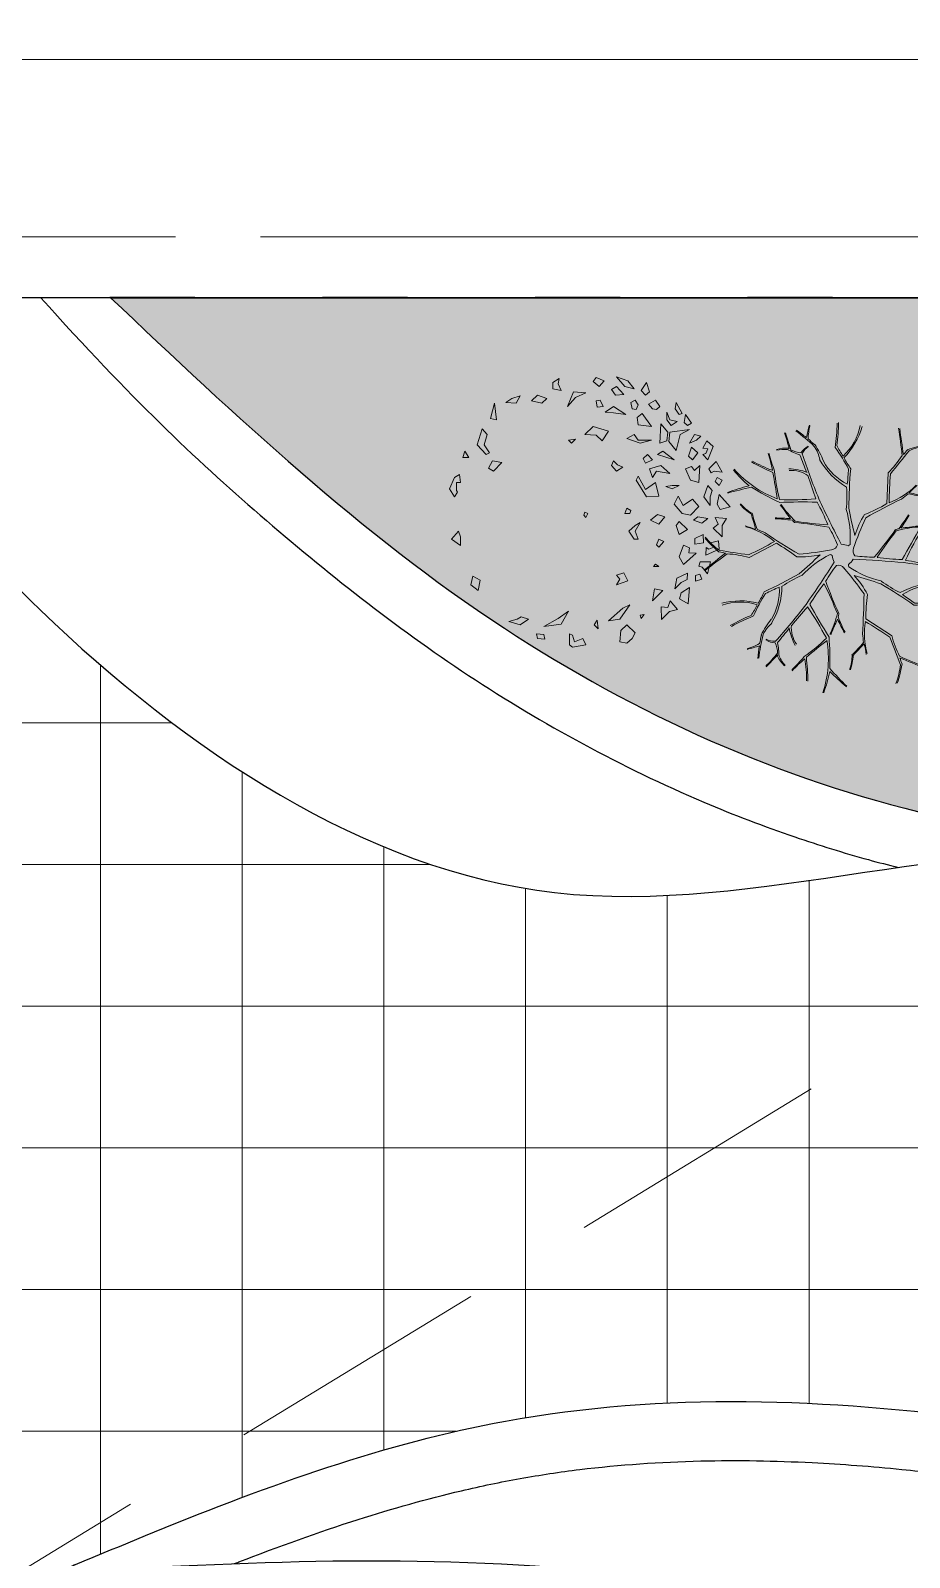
# Model space of a CAD drawing. Header units: inches. Extents: x -12 to 20935469, y -1604 to 24729220.
# Drawn here: x 20918493.8 to 20918568.2, y 24710626.2 to 24710755.5 of the extents above; entities that cross this region are included whole.
import ezdxf

# ---------------------------------------------------------------- set-up
doc = ezdxf.new("R2010")
doc.units = ezdxf.units.IN
doc.header["$LTSCALE"] = 0.03
doc.header["$MEASUREMENT"] = 0
for name, pattern in [('ACAD_ISO03W100', [30, 12, -18]), ('ACAD_ISO08W100', [36, 24, -3, 6, -3]), ('DASHED2', [0.375, 0.25, -0.125])]:
    doc.linetypes.add(name, pattern=pattern)
for name, color, linetype, lineweight in [('dimension', 250, 'Continuous', 0), ('Dot', 253, 'Continuous', 0), ('green_.25', 82, 'Continuous', 0), ('Grid Line', 252, 'Continuous', 18), ('Hatch', 253, 'Continuous', 15), ('hatch-1', 253, 'Continuous', 5), ('ILLUSTR-TREE', 74, 'Continuous', 0), ('wind.', 150, 'Continuous', 20)]:
    doc.layers.add(name, color=color, linetype=linetype, lineweight=lineweight)

# ---------------------------------------------------------------- blocks, each defined once
blk = doc.blocks.new('fff')
at = {"layer": 'Grid Line', "color": 252, "linetype": 'ACAD_ISO08W100', "lineweight": 9, "ltscale": 80, "true_color": 0x939598}
blk.add_line((20833096.95, 24724010.75), (20830726.15, 24724010.75), dxfattribs=at)
blk = doc.blocks.new('GRN1')
at = {"layer": 'ILLUSTR-TREE', "true_color": 0x30441d}
h = blk.add_hatch(color=89, dxfattribs=at)
h.paths.add_polyline_path([(0.2571, -0.0526), (0.2603, -0.0695), (0.2735, -0.0695), (0.2817, -0.0569), (0.2702, -0.059)])
h.paths.add_polyline_path([(0.2406, -0.0821), (0.2308, -0.0927), (0.2357, -0.1137), (0.2472, -0.1011)])
h.paths.add_polyline_path([(0.1897, 0.2148), (0.1848, 0.2064), (0.1914, 0.2), (0.2078, 0.2021)])
h.paths.add_polyline_path([(0.193, 0.1853), (0.1848, 0.1727), (0.1963, 0.1642), (0.2127, 0.1642), (0.1963, 0.1706)])
h.paths.add_polyline_path([(0.1864, 0.1053), (0.2012, 0.1032), (0.2094, 0.1137), (0.1831, 0.1327)])
h.paths.add_polyline_path([(0.2603, 0.0969), (0.2653, 0.0779), (0.285, 0.0611), (0.2768, 0.0842)])
h.paths.add_polyline_path([(0.2078, 0.08), (0.2242, 0.0547), (0.2127, 0.0379), (0.2111, 0.0547)])
h.paths.add_polyline_path([(0.2521, -0.0021), (0.2538, -0.0274), (0.2242, -0.04), (0.2423, -0.0232)])
h.paths.add_polyline_path([(0.2653, 0.0253), (0.2751, 0.0126), (0.2833, 0.019), (0.2768, 0.0358)])
h.paths.add_polyline_path([(0.2373, 0.0274), (0.2357, 0.019), (0.2226, 0.0211), (0.2242, 0.0337)])
h.paths.add_polyline_path([(0.2488, 0.0758), (0.2472, 0.059), (0.2587, 0.0505), (0.2653, 0.0611)])
h.paths.add_polyline_path([(0.2094, 0.1958), (0.2078, 0.1895), (0.2193, 0.1811), (0.2324, 0.1832)])
h.paths.add_polyline_path([(0.2291, 0.1263), (0.2193, 0.1348), (0.2176, 0.1432), (0.2242, 0.1495), (0.2373, 0.1411)])
h.paths.add_polyline_path([(0.2373, 0.099), (0.2275, 0.1053), (0.2176, 0.1011), (0.2193, 0.0927), (0.2324, 0.0905)])
h.paths.add_polyline_path([(0.2538, 0.1284), (0.2472, 0.12), (0.2571, 0.1116), (0.2735, 0.1221)])
h.paths.add_polyline_path([(0.1963, -0.1853), (0.1996, -0.1979), (0.2308, -0.1895)])
h.paths.add_polyline_path([(0.2456, -0.1369), (0.2308, -0.1453), (0.2324, -0.1663), (0.2406, -0.1537)])
h.paths.add_polyline_path([(0.0402, 0.1474), (0.0386, 0.1221), (0.0731, 0.1011), (0.0813, 0.1053), (0.0534, 0.12), (0.0682, 0.1411)])
h.paths.add_polyline_path([(0.0731, 0.278), (0.0616, 0.2716), (0.0698, 0.2632), (0.078, 0.2674)])
h.paths.add_polyline_path([(-0.2275, -0.0884), (-0.2226, -0.0526), (-0.1963, -0.0379), (-0.2111, -0.059)])
h.paths.add_polyline_path([(0.0205, 0.2527), (0.0386, 0.24), (0.0616, 0.2485), (0.0517, 0.2569), (0.0386, 0.2527)])
h.paths.add_polyline_path([(-0.2406, 0.099), (-0.2242, 0.0821), (-0.2357, 0.0695), (-0.2587, 0.0674), (-0.262, 0.0821), (-0.2521, 0.0927)])
h.paths.add_polyline_path([(-0.2324, 0.0232), (-0.2242, 0.0147), (-0.2143, 0.0211)])
h.paths.add_polyline_path([(-0.1307, 0.2358), (-0.1344, 0.2232), (-0.1226, 0.2231), (-0.1198, 0.2319)])
h.paths.add_polyline_path([(-0.1039, 0.2299), (-0.106, 0.2367), (-0.1191, 0.2474), (-0.0951, 0.2536), (-0.0951, 0.2327)])
h.paths.add_polyline_path([(-0.0555, 0.2396), (-0.0585, 0.2217), (-0.0467, 0.2215), (-0.0384, 0.2388)])
h.paths.add_polyline_path([(-0.0771, 0.224), (-0.1, 0.1981), (-0.0846, 0.1897), (-0.0609, 0.1985), (-0.0663, 0.2109), (-0.0766, 0.2096)])
h.paths.add_polyline_path([(-0.216, 0.0442), (-0.2127, 0.0674), (-0.1831, 0.0884), (-0.1897, 0.0737)])
h.paths.add_polyline_path([(-0.1421, 0.0611), (-0.1339, 0.0842), (-0.1174, 0.0758), (-0.1224, 0.0611), (-0.1306, 0.0674)])
h.paths.add_polyline_path([(-0.1812, 0.2081), (-0.1707, 0.1899), (-0.1581, 0.1935), (-0.1472, 0.2104)])
h.paths.add_polyline_path([(-0.2132, 0.1534), (-0.187, 0.1527), (-0.1886, 0.166), (-0.1749, 0.1708), (-0.1924, 0.186), (-0.1969, 0.1696)])
h.paths.add_polyline_path([(-0.15, 0.1808), (-0.1283, 0.1846), (-0.118, 0.2068), (-0.1309, 0.2058), (-0.1372, 0.1936)])
h.paths.add_polyline_path([(-0.1536, 0.1558), (-0.1749, 0.1348), (-0.1503, 0.139)])
h.paths.add_polyline_path([(-0.1043, 0.1474), (-0.1043, 0.1369), (-0.0994, 0.1411)])
h.paths.add_polyline_path([(-0.2028, 0.1179), (-0.2111, 0.1116), (-0.2045, 0.1095)])
h.paths.add_polyline_path([(-0.0205, 0.099), (-0.032, 0.0863), (-0.0485, 0.0969), (-0.0485, 0.1053), (-0.032, 0.099), (-0.014, 0.1095)])
h.paths.add_polyline_path([(0.0189, 0.2295), (0.0008, 0.2127), (0.0041, 0.1958), (0.0238, 0.179), (0.0402, 0.1874), (0.0205, 0.1979), (0.0337, 0.2169)])
h.paths.add_polyline_path([(-0.0287, 0.2064), (-0.0386, 0.1895), (-0.0205, 0.1832), (-0.0123, 0.1895)])
h.paths.add_polyline_path([(-0.0534, 0.1579), (-0.0649, 0.1474), (-0.06, 0.1432), (-0.0485, 0.1474)])
h.paths.add_polyline_path([(0.0178, 0.294), (0.0123, 0.2737), (0.0238, 0.2674), (0.0435, 0.2716)])
h.paths.add_polyline_path([(-0.0435, 0.278), (-0.0255, 0.259), (-0.0172, 0.2695), (-0.0041, 0.2632), (-0.0057, 0.2864), (-0.0205, 0.278)])
h.paths.add_polyline_path([(-0.0808, 0.244), (-0.0685, 0.2712), (-0.0515, 0.2704), (-0.056, 0.254), (-0.0646, 0.2603), (-0.0686, 0.2503), (-0.0653, 0.2447)])
h.paths.add_polyline_path([(0.0041, 0.0021), (-0.0041, -0.0021), (0.0008, -0.0063), (0.0074, -0.0042)])
h.paths.add_polyline_path([(0.0041, 0.0884), (0.0107, 0.0905), (0.0156, 0.0821), (0.0041, 0.0779)])
h.paths.add_polyline_path([(-0.0025, 0.16), (-0.0172, 0.1474), (-0.009, 0.1306), (0.0025, 0.1453)])
h.paths.add_polyline_path([(-0.0057, 0.2485), (-0.0156, 0.2358), (-0.009, 0.219), (-0.0025, 0.2274)])
h.paths.add_polyline_path([(0.0616, 0.1895), (0.055, 0.1748), (0.06, 0.1621), (0.0616, 0.1748)])
h.paths.add_polyline_path([(0.1634, 0.2337), (0.1552, 0.2253), (0.1486, 0.2106), (0.1667, 0.2211)])
h.paths.add_polyline_path([(0.1552, 0.1327), (0.1486, 0.1095), (0.1585, 0.0821), (0.1667, 0.0969), (0.1552, 0.1053)])
h.paths.add_polyline_path([(0.0994, 0.0737), (0.0912, 0.0611), (0.1027, 0.0505), (0.1125, 0.0547), (0.1043, 0.0632)])
h.paths.add_polyline_path([(0.1569, -0.0232), (0.1486, -0.0316), (0.1552, -0.0379)])
h.paths.add_polyline_path([(0.1536, 0.0316), (0.1651, 0.019), (0.1667, -0.0042), (0.1831, 0.0126), (0.1733, 0.0442)])
h.paths.add_polyline_path([(0.1027, 0.2316), (0.0682, 0.2295), (0.0731, 0.2127), (0.0961, 0.2021), (0.101, 0.2148), (0.0928, 0.2211)])
h.paths.add_polyline_path([(0.1289, 0.2274), (0.1142, 0.2169), (0.1224, 0.2085), (0.1404, 0.2148)])
h.paths.add_polyline_path([(0.0862, 0.1706), (0.0912, 0.1432), (0.078, 0.1348), (0.0961, 0.1284), (0.1027, 0.1516)])
h.paths.add_polyline_path([(0.1339, 0.1832), (0.1667, 0.1916), (0.1766, 0.2106), (0.1716, 0.1706), (0.1519, 0.1685)])
h.paths.add_polyline_path([(0.1257, 0.1453), (0.1142, 0.179), (0.1322, 0.1558)])
h.paths.add_polyline_path([(0.1536, 0.1642), (0.1486, 0.1495), (0.1881, 0.1516), (0.1716, 0.1663)])
h.paths.add_polyline_path([(0.1142, 0.1348), (0.1076, 0.12), (0.1174, 0.1158), (0.1257, 0.1242)])
h.paths.add_polyline_path([(0.0879, 0.2548), (0.0912, 0.2611), (0.0895, 0.278), (0.1109, 0.2653), (0.0961, 0.2506)])
h.paths.add_polyline_path([(0.1142, 0.2485), (0.1421, 0.259), (0.1536, 0.2464), (0.1388, 0.2379), (0.1371, 0.2485), (0.1273, 0.2443), (0.1257, 0.2379)])
h.paths.add_polyline_path([(-0.2521, -0.0084), (-0.2653, -0.0021), (-0.2702, -0.0295), (-0.2653, -0.0358), (-0.2423, -0.0358), (-0.2456, -0.0295), (-0.2587, -0.0253)])
h.paths.add_polyline_path([(-0.2538, -0.0863), (-0.2439, -0.0884), (-0.2423, -0.1032), (-0.2521, -0.1011)])
h.paths.add_polyline_path([(0.055, -0.2822), (0.0386, -0.2716), (0.0485, -0.2653), (0.0517, -0.2674), (0.0682, -0.2674), (0.0682, -0.259), (0.0846, -0.2611), (0.078, -0.2716)])
h.paths.add_polyline_path([(-0.1322, -0.219), (-0.1536, -0.2232), (-0.1421, -0.2379), (-0.124, -0.2337)])
h.paths.add_polyline_path([(-0.2176, -0.16), (-0.2242, -0.1369), (-0.2127, -0.12), (-0.2078, -0.1348), (-0.2127, -0.1432)])
h.paths.add_polyline_path([(-0.0485, -0.278), (-0.0616, -0.259), (-0.0435, -0.259), (-0.032, -0.2632)])
h.paths.add_polyline_path([(0.1289, -0.2), (0.1257, -0.2064), (0.1454, -0.2253), (0.1782, -0.2148), (0.1667, -0.2043), (0.1454, -0.2106)])
h.paths.add_polyline_path([(0.1191, -0.2548), (0.1322, -0.2506), (0.1191, -0.2422)])
h.paths.add_polyline_path([(0.1092, -0.1748), (0.0912, -0.1916), (0.0977, -0.2021), (0.1125, -0.1937)])
at = {"layer": 'ILLUSTR-TREE', "color": 89, "true_color": 0x30441d}
for p, q in [((-0.0057, 0.2864), (-0.0205, 0.278)), ((-0.0041, 0.2632), (-0.0057, 0.2864)), ((0.0178, 0.294), (0.0123, 0.2737)), ((0.0435, 0.2716), (0.0178, 0.294)), ((-0.1191, 0.2474), (-0.0951, 0.2536)), ((-0.0951, 0.2536), (-0.0951, 0.2327)), ((-0.0808, 0.244), (-0.0685, 0.2712)), ((-0.0646, 0.2603), (-0.0686, 0.2503)), ((-0.0685, 0.2712), (-0.0515, 0.2704)), ((-0.056, 0.254), (-0.0646, 0.2603)), ((-0.0515, 0.2704), (-0.056, 0.254)), ((-0.0205, 0.278), (-0.0435, 0.278)), ((-0.0435, 0.278), (-0.0255, 0.259)), ((-0.0255, 0.259), (-0.0172, 0.2695)), ((-0.0172, 0.2695), (-0.0041, 0.2632)), ((0.0123, 0.2737), (0.0238, 0.2674)), ((0.0386, 0.2527), (0.0205, 0.2527)), ((0.0205, 0.2527), (0.0386, 0.24)), ((0.0238, 0.2674), (0.0435, 0.2716)), ((0.0517, 0.2569), (0.0386, 0.2527)), ((0.0616, 0.2485), (0.0517, 0.2569)), ((0.0731, 0.278), (0.0616, 0.2716)), ((0.0616, 0.2716), (0.0698, 0.2632)), ((0.0698, 0.2632), (0.078, 0.2674)), ((0.078, 0.2674), (0.0731, 0.278)), ((0.0879, 0.2548), (0.0912, 0.2611)), ((0.0961, 0.2506), (0.0879, 0.2548)), ((0.0895, 0.278), (0.1109, 0.2653)), ((0.0912, 0.2611), (0.0895, 0.278)), ((0.1109, 0.2653), (0.0961, 0.2506)), ((0.1142, 0.2485), (0.1421, 0.259)), ((0.1421, 0.259), (0.1536, 0.2464)), ((-0.1307, 0.2358), (-0.1344, 0.2232)), ((-0.1344, 0.2232), (-0.1226, 0.2231)), ((-0.1198, 0.2319), (-0.1307, 0.2358)), ((-0.1226, 0.2231), (-0.1198, 0.2319)), ((-0.106, 0.2367), (-0.1191, 0.2474)), ((-0.1039, 0.2299), (-0.106, 0.2367)), ((-0.0951, 0.2327), (-0.1039, 0.2299)), ((-0.0771, 0.224), (-0.1, 0.1981)), ((-0.0653, 0.2447), (-0.0808, 0.244)), ((-0.0766, 0.2096), (-0.0771, 0.224)), ((-0.0686, 0.2503), (-0.0653, 0.2447)), ((-0.0555, 0.2396), (-0.0585, 0.2217)), ((-0.0585, 0.2217), (-0.0467, 0.2215)), ((-0.0384, 0.2388), (-0.0555, 0.2396)), ((-0.0467, 0.2215), (-0.0384, 0.2388)), ((-0.0057, 0.2485), (-0.0156, 0.2358)), ((-0.0156, 0.2358), (-0.009, 0.219)), ((-0.009, 0.219), (-0.0025, 0.2274)), ((-0.0025, 0.2274), (-0.0057, 0.2485)), ((0.0189, 0.2295), (0.0008, 0.2127)), ((0.0337, 0.2169), (0.0189, 0.2295)), ((0.0386, 0.24), (0.0616, 0.2485)), ((0.1027, 0.2316), (0.0682, 0.2295)), ((0.0682, 0.2295), (0.0731, 0.2127)), ((0.0928, 0.2211), (0.1027, 0.2316)), ((0.101, 0.2148), (0.0928, 0.2211)), ((0.1257, 0.2379), (0.1142, 0.2485)), ((0.1289, 0.2274), (0.1142, 0.2169)), ((0.1273, 0.2443), (0.1257, 0.2379)), ((0.1371, 0.2485), (0.1273, 0.2443)), ((0.1404, 0.2148), (0.1289, 0.2274)), ((0.1388, 0.2379), (0.1371, 0.2485)), ((0.1536, 0.2464), (0.1388, 0.2379)), ((0.1552, 0.2253), (0.1486, 0.2106)), ((0.1486, 0.2106), (0.1667, 0.2211)), ((0.1634, 0.2337), (0.1552, 0.2253)), ((0.1667, 0.2211), (0.1634, 0.2337)), ((-0.1472, 0.2104), (-0.1812, 0.2081)), ((-0.1812, 0.2081), (-0.1707, 0.1899)), ((-0.1707, 0.1899), (-0.1581, 0.1935)), ((-0.1581, 0.1935), (-0.1472, 0.2104)), ((-0.1372, 0.1936), (-0.15, 0.1808)), ((-0.1309, 0.2058), (-0.1372, 0.1936)), ((-0.118, 0.2068), (-0.1309, 0.2058)), ((-0.1283, 0.1846), (-0.118, 0.2068)), ((-0.1, 0.1981), (-0.0846, 0.1897)), ((-0.0846, 0.1897), (-0.0609, 0.1985)), ((-0.0663, 0.2109), (-0.0766, 0.2096)), ((-0.0609, 0.1985), (-0.0663, 0.2109)), ((-0.0287, 0.2064), (-0.0386, 0.1895)), ((-0.0386, 0.1895), (-0.0205, 0.1832)), ((-0.0123, 0.1895), (-0.0287, 0.2064)), ((-0.0205, 0.1832), (-0.0123, 0.1895)), ((0.0008, 0.2127), (0.0041, 0.1958)), ((0.0041, 0.1958), (0.0238, 0.179)), ((0.0205, 0.1979), (0.0337, 0.2169)), ((0.0402, 0.1874), (0.0205, 0.1979)), ((0.0616, 0.1895), (0.055, 0.1748)), ((0.0616, 0.1748), (0.0616, 0.1895)), ((0.0731, 0.2127), (0.0961, 0.2021)), ((0.0961, 0.2021), (0.101, 0.2148)), ((0.1142, 0.2169), (0.1224, 0.2085)), ((0.1224, 0.2085), (0.1404, 0.2148)), ((0.1339, 0.1832), (0.1667, 0.1916)), ((0.1667, 0.1916), (0.1766, 0.2106)), ((0.1766, 0.2106), (0.1716, 0.1706)), ((0.1897, 0.2148), (0.1848, 0.2064)), ((0.1848, 0.2064), (0.1914, 0.2)), ((0.2078, 0.2021), (0.1897, 0.2148)), ((0.1914, 0.2), (0.2078, 0.2021)), ((0.2094, 0.1958), (0.2078, 0.1895)), ((0.2078, 0.1895), (0.2193, 0.1811)), ((0.2324, 0.1832), (0.2094, 0.1958)), ((-0.1969, 0.1696), (-0.2132, 0.1534)), ((-0.1924, 0.186), (-0.1969, 0.1696)), ((-0.1749, 0.1708), (-0.1924, 0.186)), ((-0.1886, 0.166), (-0.1749, 0.1708)), ((-0.187, 0.1527), (-0.1886, 0.166)), ((-0.15, 0.1808), (-0.1283, 0.1846)), ((-0.0534, 0.1579), (-0.0649, 0.1474)), ((-0.0485, 0.1474), (-0.0534, 0.1579)), ((-0.0025, 0.16), (-0.0172, 0.1474)), ((0.0025, 0.1453), (-0.0025, 0.16)), ((0.0238, 0.179), (0.0402, 0.1874)), ((0.055, 0.1748), (0.06, 0.1621)), ((0.06, 0.1621), (0.0616, 0.1748)), ((0.1027, 0.1516), (0.0862, 0.1706)), ((0.0862, 0.1706), (0.0912, 0.1432)), ((0.1142, 0.179), (0.1322, 0.1558)), ((0.1257, 0.1453), (0.1142, 0.179)), ((0.1519, 0.1685), (0.1339, 0.1832)), ((0.1536, 0.1642), (0.1486, 0.1495)), ((0.1716, 0.1706), (0.1519, 0.1685)), ((0.1716, 0.1663), (0.1536, 0.1642)), ((0.1881, 0.1516), (0.1716, 0.1663)), ((0.193, 0.1853), (0.1848, 0.1727)), ((0.1848, 0.1727), (0.1963, 0.1642)), ((0.1963, 0.1706), (0.193, 0.1853)), ((0.2127, 0.1642), (0.1963, 0.1706)), ((0.1963, 0.1642), (0.2127, 0.1642)), ((0.2193, 0.1811), (0.2324, 0.1832)), ((-0.2132, 0.1534), (-0.187, 0.1527)), ((-0.1536, 0.1558), (-0.1749, 0.1348)), ((-0.1749, 0.1348), (-0.1503, 0.139)), ((-0.1503, 0.139), (-0.1536, 0.1558)), ((-0.0994, 0.1411), (-0.1043, 0.1474)), ((-0.1043, 0.1474), (-0.1043, 0.1369)), ((-0.1043, 0.1369), (-0.0994, 0.1411)), ((-0.0649, 0.1474), (-0.06, 0.1432)), ((-0.06, 0.1432), (-0.0485, 0.1474)), ((-0.0172, 0.1474), (-0.009, 0.1306)), ((-0.009, 0.1306), (0.0025, 0.1453)), ((0.0402, 0.1474), (0.0386, 0.1221)), ((0.0682, 0.1411), (0.0402, 0.1474)), ((0.0534, 0.12), (0.0682, 0.1411)), ((0.0912, 0.1432), (0.078, 0.1348)), ((0.078, 0.1348), (0.0961, 0.1284)), ((0.0961, 0.1284), (0.1027, 0.1516)), ((0.1142, 0.1348), (0.1076, 0.12)), ((0.1257, 0.1242), (0.1142, 0.1348)), ((0.1322, 0.1558), (0.1257, 0.1453)), ((0.1486, 0.1495), (0.1881, 0.1516)), ((0.1552, 0.1327), (0.1486, 0.1095)), ((0.1552, 0.1053), (0.1552, 0.1327)), ((0.2094, 0.1137), (0.1831, 0.1327)), ((0.1831, 0.1327), (0.1864, 0.1053)), ((0.2176, 0.1432), (0.2242, 0.1495)), ((0.2193, 0.1348), (0.2176, 0.1432)), ((0.2291, 0.1263), (0.2193, 0.1348)), ((0.2242, 0.1495), (0.2373, 0.1411)), ((0.2373, 0.1411), (0.2291, 0.1263)), ((0.2538, 0.1284), (0.2472, 0.12)), ((0.2735, 0.1221), (0.2538, 0.1284)), ((-0.2521, 0.0927), (-0.2406, 0.099)), ((-0.2406, 0.099), (-0.2242, 0.0821)), ((-0.2028, 0.1179), (-0.2111, 0.1116)), ((-0.2111, 0.1116), (-0.2045, 0.1095)), ((-0.2045, 0.1095), (-0.2028, 0.1179)), ((-0.0485, 0.1053), (-0.032, 0.099)), ((-0.0485, 0.0969), (-0.0485, 0.1053)), ((-0.032, 0.0863), (-0.0485, 0.0969)), ((-0.032, 0.099), (-0.014, 0.1095)), ((-0.0205, 0.099), (-0.032, 0.0863)), ((-0.014, 0.1095), (-0.0205, 0.099)), ((0.0386, 0.1221), (0.0731, 0.1011)), ((0.0813, 0.1053), (0.0534, 0.12)), ((0.0731, 0.1011), (0.0813, 0.1053)), ((0.1076, 0.12), (0.1174, 0.1158)), ((0.1174, 0.1158), (0.1257, 0.1242)), ((0.1486, 0.1095), (0.1585, 0.0821)), ((0.1667, 0.0969), (0.1552, 0.1053)), ((0.1585, 0.0821), (0.1667, 0.0969)), ((0.1864, 0.1053), (0.2012, 0.1032)), ((0.2012, 0.1032), (0.2094, 0.1137)), ((0.2275, 0.1053), (0.2176, 0.1011)), ((0.2176, 0.1011), (0.2193, 0.0927)), ((0.2373, 0.099), (0.2275, 0.1053)), ((0.2324, 0.0905), (0.2373, 0.099)), ((0.2472, 0.12), (0.2571, 0.1116)), ((0.2571, 0.1116), (0.2735, 0.1221)), ((0.2768, 0.0842), (0.2603, 0.0969)), ((0.2603, 0.0969), (0.2653, 0.0779)), ((-0.262, 0.0821), (-0.2521, 0.0927)), ((-0.2587, 0.0674), (-0.262, 0.0821)), ((-0.2357, 0.0695), (-0.2587, 0.0674)), ((-0.2242, 0.0821), (-0.2357, 0.0695)), ((-0.1897, 0.0737), (-0.216, 0.0442)), ((-0.216, 0.0442), (-0.2127, 0.0674)), ((-0.2127, 0.0674), (-0.1831, 0.0884)), ((-0.1831, 0.0884), (-0.1897, 0.0737)), ((-0.1421, 0.0611), (-0.1339, 0.0842)), ((-0.1306, 0.0674), (-0.1421, 0.0611)), ((-0.1339, 0.0842), (-0.1174, 0.0758)), ((-0.1224, 0.0611), (-0.1306, 0.0674)), ((-0.1174, 0.0758), (-0.1224, 0.0611)), ((0.0041, 0.0884), (0.0107, 0.0905)), ((0.0041, 0.0779), (0.0041, 0.0884)), ((0.0156, 0.0821), (0.0041, 0.0779)), ((0.0107, 0.0905), (0.0156, 0.0821)), ((0.0994, 0.0737), (0.0912, 0.0611)), ((0.1043, 0.0632), (0.0994, 0.0737)), ((0.1125, 0.0547), (0.1043, 0.0632)), ((0.2111, 0.0547), (0.2078, 0.08)), ((0.2078, 0.08), (0.2242, 0.0547)), ((0.2193, 0.0927), (0.2324, 0.0905)), ((0.2488, 0.0758), (0.2472, 0.059)), ((0.2653, 0.0611), (0.2488, 0.0758)), ((0.2653, 0.0779), (0.285, 0.0611)), ((0.285, 0.0611), (0.2768, 0.0842)), ((0.0912, 0.0611), (0.1027, 0.0505)), ((0.1027, 0.0505), (0.1125, 0.0547)), ((0.1733, 0.0442), (0.1536, 0.0316)), ((0.1536, 0.0316), (0.1651, 0.019)), ((0.1831, 0.0126), (0.1733, 0.0442)), ((0.2127, 0.0379), (0.2111, 0.0547)), ((0.2242, 0.0547), (0.2127, 0.0379)), ((0.2226, 0.0211), (0.2242, 0.0337)), ((0.2242, 0.0337), (0.2373, 0.0274)), ((0.2472, 0.059), (0.2587, 0.0505)), ((0.2587, 0.0505), (0.2653, 0.0611)), ((0.2768, 0.0358), (0.2653, 0.0253)), ((0.2833, 0.019), (0.2768, 0.0358)), ((-0.2143, 0.0211), (-0.2324, 0.0232)), ((-0.2324, 0.0232), (-0.2242, 0.0147)), ((-0.2242, 0.0147), (-0.2143, 0.0211)), ((0.0041, 0.0021), (-0.0041, -0.0021)), ((0.0074, -0.0042), (0.0041, 0.0021)), ((0.1651, 0.019), (0.1667, -0.0042)), ((0.1667, -0.0042), (0.1831, 0.0126)), ((0.2357, 0.019), (0.2226, 0.0211)), ((0.2373, 0.0274), (0.2357, 0.019)), ((0.2653, 0.0253), (0.2751, 0.0126)), ((0.2751, 0.0126), (0.2833, 0.019)), ((-0.2653, -0.0021), (-0.2702, -0.0295)), ((-0.2702, -0.0295), (-0.2653, -0.0358)), ((-0.2521, -0.0084), (-0.2653, -0.0021)), ((-0.2587, -0.0253), (-0.2521, -0.0084)), ((-0.2456, -0.0295), (-0.2587, -0.0253)), ((-0.2423, -0.0358), (-0.2456, -0.0295)), ((-0.0041, -0.0021), (0.0008, -0.0063)), ((0.0008, -0.0063), (0.0074, -0.0042)), ((0.1569, -0.0232), (0.1486, -0.0316)), ((0.1552, -0.0379), (0.1569, -0.0232)), ((0.2242, -0.04), (0.2423, -0.0232)), ((0.2538, -0.0274), (0.2242, -0.04)), ((0.2423, -0.0232), (0.2521, -0.0021)), ((0.2521, -0.0021), (0.2538, -0.0274)), ((-0.2653, -0.0358), (-0.2423, -0.0358)), ((-0.2275, -0.0884), (-0.2226, -0.0526)), ((-0.2111, -0.059), (-0.2275, -0.0884)), ((-0.2226, -0.0526), (-0.1963, -0.0379)), ((-0.1963, -0.0379), (-0.2111, -0.059)), ((0.1486, -0.0316), (0.1552, -0.0379)), ((0.2702, -0.059), (0.2571, -0.0526)), ((0.2571, -0.0526), (0.2603, -0.0695)), ((0.2817, -0.0569), (0.2702, -0.059)), ((0.2735, -0.0695), (0.2817, -0.0569)), ((-0.2521, -0.1011), (-0.2538, -0.0863)), ((-0.2538, -0.0863), (-0.2439, -0.0884)), ((-0.2439, -0.0884), (-0.2423, -0.1032)), ((0.2406, -0.0821), (0.2308, -0.0927)), ((0.2308, -0.0927), (0.2357, -0.1137)), ((0.2472, -0.1011), (0.2406, -0.0821)), ((0.2603, -0.0695), (0.2735, -0.0695)), ((-0.2423, -0.1032), (-0.2521, -0.1011)), ((-0.2242, -0.1369), (-0.2127, -0.12)), ((-0.2127, -0.12), (-0.2078, -0.1348)), ((0.2357, -0.1137), (0.2472, -0.1011)), ((-0.2176, -0.16), (-0.2242, -0.1369)), ((-0.2127, -0.1432), (-0.2176, -0.16)), ((-0.2078, -0.1348), (-0.2127, -0.1432)), ((0.2456, -0.1369), (0.2308, -0.1453)), ((0.2308, -0.1453), (0.2324, -0.1663)), ((0.2324, -0.1663), (0.2406, -0.1537)), ((0.2406, -0.1537), (0.2456, -0.1369)), ((0.1092, -0.1748), (0.0912, -0.1916)), ((0.1125, -0.1937), (0.1092, -0.1748)), ((0.2308, -0.1895), (0.1963, -0.1853)), ((0.1963, -0.1853), (0.1996, -0.1979)), ((-0.1322, -0.219), (-0.1536, -0.2232)), ((-0.124, -0.2337), (-0.1322, -0.219)), ((0.0912, -0.1916), (0.0977, -0.2021)), ((0.0977, -0.2021), (0.1125, -0.1937)), ((0.1289, -0.2), (0.1257, -0.2064)), ((0.1257, -0.2064), (0.1454, -0.2253)), ((0.1454, -0.2106), (0.1289, -0.2)), ((0.1667, -0.2043), (0.1454, -0.2106)), ((0.1454, -0.2253), (0.1782, -0.2148)), ((0.1782, -0.2148), (0.1667, -0.2043)), ((0.1996, -0.1979), (0.2308, -0.1895)), ((-0.1536, -0.2232), (-0.1421, -0.2379)), ((-0.1421, -0.2379), (-0.124, -0.2337)), ((0.1191, -0.2422), (0.1191, -0.2548)), ((0.1322, -0.2506), (0.1191, -0.2422)), ((0.1191, -0.2548), (0.1322, -0.2506)), ((-0.0616, -0.259), (-0.0435, -0.259)), ((-0.0485, -0.278), (-0.0616, -0.259)), ((-0.032, -0.2632), (-0.0485, -0.278)), ((-0.0435, -0.259), (-0.032, -0.2632)), ((0.0386, -0.2716), (0.0485, -0.2653)), ((0.055, -0.2822), (0.0386, -0.2716)), ((0.0485, -0.2653), (0.0517, -0.2674)), ((0.0517, -0.2674), (0.0682, -0.2674)), ((0.078, -0.2716), (0.055, -0.2822)), ((0.0682, -0.259), (0.0846, -0.2611)), ((0.0682, -0.2674), (0.0682, -0.259)), ((0.0846, -0.2611), (0.078, -0.2716))]:
    blk.add_line(p, q, dxfattribs=at)
blk = doc.blocks.new('T13')
for p, q in [((0.428, 0.593), (0.428, 0.593)), ((0.564, 0.201), (0.708, 0.425)), ((-0.438, 0.382), (-0.704, 0.395)), ((-0.709, 0.069), (-0.709, 0.068)), ((0.313, -0.654), (0.314, -0.654))]:
    blk.add_line(p, q)
blk.add_lwpolyline([(0.427, -1.05, -0.126142), (0.426, -0.734, 0.03539), (0.327, -0.681, 0.025442), (0.171, -0.378, 0.018467), (0.006, -0.197, -0.070709), (0.025, -0.398, 0.036684), (-0.094, -0.576), (0.029, -0.813, 0.055374), (-0.001, -1.003, 0.015419), (0.146, -1.196, 0.015419)], format="xyb")
for centre, radius, start, end in [((0.544, 1.271), 0.997, 188.7058, 199.8279), ((0.487, 1.309), 0.939, 191.4363, 219.4054), ((2.092, 2.555), 2.776, 211.5979, 215.8713), ((0.608, 1.597), 0.999, 209.5693, 220.5893), ((-1.992, 1.559), 1.94, 341.6031, 346.0626), ((1.959, 0.54), 2.134, 165.0867, 169.3971), ((-0.172, 0.689), 0.417, 57.2831, 70.5415), ((-0.101, 0.801), 0.295, 55.7919, 76.1738), ((-2.445, 1.733), 2.609, 344.4829, 347.6524), ((1.593, 0.768), 1.537, 164.7926, 170.4991), ((-1.853, 0.308), 2.214, 16.7515, 22.1702), ((-1.336, 0.436), 1.696, 21.0828, 24.7967), ((1.08, 0.32), 1.105, 133.2252, 138.9211), ((0.637, 0.8), 0.446, 134.2559, 149.009), ((-0.867, -0.717), 1.716, 73.986, 80.5441), ((-1.66, -3.154), 4.262, 72.5672, 75.4116), ((-4.885, 2.598), 5.014, 337.9162, 340.5525), ((1.254, 0.291), 1.533, 155.2685, 164.6643), ((0.545, 1.325), 0.568, 210.069, 222.0712), ((0.275, 1.142), 0.231, 204.7952, 206.8355), ((-0.132, 0.758), 0.348, 54.0156, 54.654), ((4.614, -0.037), 4.575, 167.6308, 172.856), ((0.255, 1.121), 0.203, 209.038, 235.4044), ((-7.207, 2.044), 7.413, 350.2155, 351.4641), ((0.215, 0.819), 0.155, 87.3146, 119.155), ((0.229, 0.82), 0.148, 91.5584, 124.1588), ((-0.004, 0.92), 0.273, 339.3563, 5.467), ((0.931, 1.199), 0.697, 194.0874, 200.3062), ((-0.322, 0.9), 0.603, 349.9787, 5.4953), ((-1.136, 2.054), 1.969, 322.1847, 328.3706), ((-0.499, 1.607), 1.205, 321.3001, 330.841), ((-0.115, 0.911), 0.434, 190.6007, 207.3466), ((-0.185, 0.898), 0.356, 190.4335, 211.331), ((2.195, 2.326), 2.94, 208.7548, 214.1059), ((-0.133, 0.647), 0.251, 24.7539, 64.6899), ((-0.348, 0.394), 0.593, 40.7586, 56.4721), ((0.897, 0.817), 0.645, 179.3917, 209.4521), ((-0.7, 0.704), 1.129, 356.076, 7.2625), ((0.982, 0.806), 0.543, 174.9586, 186.2056), ((0.268, 1.342), 0.636, 285.7899, 314.5476), ((0.345, 1.206), 0.469, 281.9294, 319.6866), ((0.284, 0.99), 1.264, 192.0056, 199.7094), ((-0.29, 0.846), 0.664, 189.447, 203.9688), ((-7.954, 2.442), 7.652, 345.8988, 346.931), ((0.332, 0.449), 0.862, 162.2444, 171.9735), ((-2.88, -4.306), 5.64, 58.7399, 62.0811), ((1.461, 3.425), 3.207, 238.3111, 243.9484), ((-7.207, 2.044), 7.413, 348.3218, 349.9921), ((0.756, 0.787), 0.485, 179.0591, 213.5916), ((1.238, 0.699), 0.797, 177.7287, 185.8361), ((-2.696, 2.116), 3.934, 335.6554, 339.189), ((-16.294, 7.516), 18.574, 337.7977, 338.5026), ((-1.361, -0.003), 0.727, 46.8401, 51.2834), ((7.521, 10.863), 13.291, 230.7052, 231.8125), ((-1.049, 0.176), 0.646, 20.6684, 45.6115), ((-0.021, 1.104), 0.734, 218.4282, 225.7889), ((0.143, 1.028), 0.808, 214.5859, 219.8976), ((-1.14, -0.69), 1.494, 51.9536, 57.6458), ((-2.181, -2.425), 3.524, 56.2728, 58.4632), ((9.351, 1.792), 9.661, 186.7632, 187.6443), ((0.695, 0.725), 0.932, 184.3684, 196.1636), ((9.043, -0.28), 9.005, 174.8238, 177.6274), ((3.164, -1.329), 3.345, 144.4125, 150.2422), ((-1.673, 1.981), 2.498, 324.16, 327.1682), ((-0.466, -3.399), 3.934, 95.6554, 99.189), ((1.657, -17.875), 18.574, 97.7977, 98.5026), ((-1.324, -0.218), 0.871, 44.6875, 57.3652), ((-0.449, 3.055), 2.651, 264.6412, 270.0914), ((3.652, 2.474), 4.572, 205.4372, 209.8163), ((3.15, 1.541), 3.531, 197.3863, 197.8324), ((-2.549, -2.784), 3.998, 49.8987, 54.2252), ((1.705, 2.857), 3.058, 231.4605, 236.7593), ((-1.625, 0.542), 1.672, 351.6597, 359.072), ((-0.503, 0.894), 0.926, 322.7918, 334.8087), ((2.884, -1.126), 2.651, 144.6412, 150.0914), ((0.487, 1.268), 0.871, 284.6875, 297.3652), ((5.661, -11.931), 13.291, 110.7052, 111.8125), ((0.692, 1.193), 0.727, 286.8401, 291.2834), ((0.73, -0.728), 1.264, 72.0056, 79.7094), ((0.892, -0.159), 0.664, 69.447, 83.9688), ((-1.694, -0.357), 1.458, 22.0617, 30.4653), ((-0.983, 0.266), 1.01, 350.8974, 0.4845), ((-0.595, 0.53), 0.852, 325.9263, 346.7063), ((3.383, -0.792), 3.319, 160.2028, 164.4346), ((-1.199, -0.31), 0.469, 41.9294, 79.6866), ((-1.278, -0.445), 0.636, 45.7899, 74.5476), ((0.045, 0.794), 0.718, 237.2581, 253.4365), ((1.067, 3.242), 3.341, 245.5712, 250.4573), ((2.289, -2.532), 3.341, 125.5712, 130.4573), ((0.68, -0.423), 0.718, 117.2581, 133.4365), ((0.331, -4.387), 4.572, 85.4372, 89.8163), ((0.552, 1.659), 1.458, 262.0617, 270.4653), ((0.691, 0.834), 0.646, 260.6684, 285.6115), ((0.833, -0.625), 0.808, 94.5859, 99.8976), ((0.237, -0.499), 0.862, 42.2444, 51.9735), ((0.981, -0.521), 0.734, 98.4282, 105.7889), ((6.106, 5.68), 7.652, 225.8988, 226.931), ((-1.171, 0.442), 0.543, 294.9586, 306.2056), ((-0.241, -0.964), 1.129, 116.076, 127.2625), ((-1.206, 0.717), 0.797, 297.7287, 305.8361), ((-1.137, 0.362), 0.645, 299.3917, 329.4521), ((-1.041, 0.256), 0.485, 299.0591, 333.5916), ((-0.413, 3.399), 3.345, 264.4125, 270.2422), ((-0.861, -2.445), 2.498, 84.16, 87.1682), ((-0.504, -0.889), 0.926, 82.7918, 94.8087), ((-0.987, 3.32), 3.319, 280.2028, 284.4346), ((-0.143, -0.786), 0.852, 85.9263, 106.7063), ((0.186, -0.04), 0.272, 161.0905, 174.0917), ((-0.115, 0.03), 0.047, 22.2078, 46.2598), ((-0.027, 0.15), 0.0608, 247.4125, 313.0745), ((-0.114, -0.128), 0.272, 41.0905, 54.0917), ((0.098, 0.098), 0.047, 262.2078, 286.2598), ((0.156, -0.038), 0.0587, 126.0856, 194.4014), ((-0.014, 1.345), 1.494, 291.9536, 297.6458), ((-0.995, 3.114), 3.524, 296.2728, 298.4632), ((0.884, -0.275), 0.356, 70.4335, 91.331), ((0.861, -0.343), 0.434, 70.6007, 87.3466), ((-1.888, 3.027), 4.262, 312.5672, 315.4116), ((-0.173, 1.123), 1.716, 313.986, 320.5441), ((-1.124, -1.242), 1.205, 81.3001, 90.841), ((-1.192, -2.016), 1.969, 82.1847, 88.3706), ((-4.26, 7.966), 9.005, 294.8238, 297.6274), ((0.361, -1.684), 1.672, 111.6597, 119.072), ((-3.308, 0.042), 3.058, 351.4605, 356.7593), ((3.704, -0.821), 3.998, 169.8987, 174.2252), ((0.28, -0.99), 1.01, 110.8974, 120.4845), ((-0.092, -0.099), 0.0543, 2.868, 77.619), ((-3.323, -0.703), 3.341, 5.5712, 10.4573), ((0.05, -0.12), 0.047, 142.2078, 166.2598), ((0.771, 0.264), 0.852, 205.9263, 226.7063), ((-0.04, 0.175), 0.272, 281.0905, 294.0917), ((-4.75, -7.679), 9.005, 54.8238, 57.6274), ((0.736, 0.731), 1.01, 230.8974, 240.4845), ((-1.123, 3.612), 3.998, 289.8987, 294.2252), ((1.636, -2.892), 3.058, 111.4605, 116.7593), ((-2.275, 4.66), 5.64, 298.7399, 302.0811), ((0.294, -0.951), 0.932, 64.3684, 76.1636), ((-0.226, -3.485), 3.531, 77.3863, 77.8324), ((-3.11, -8.981), 9.661, 66.7632, 67.6443), ((0.931, -3.051), 2.94, 88.7548, 94.1059), ((0.905, -1.063), 0.939, 71.4363, 99.4054), ((0.843, -1.094), 0.997, 68.7058, 79.8279), ((0.678, -1.764), 2.214, 136.7515, 142.1702), ((-1.486, 0.201), 0.697, 314.0874, 320.3062), ((-0.6, -0.734), 0.603, 109.9787, 125.4953), ((-0.776, -0.469), 0.273, 99.3563, 125.467), ((-2.257, 4.009), 4.575, 287.6308, 292.856), ((1.852, -7.27), 7.413, 108.3218, 109.9921), ((-3.678, -0.454), 3.207, 358.3111, 3.9484), ((5.188, -0.347), 5.64, 178.7399, 182.0811), ((1.296, 1.149), 1.672, 231.6597, 239.072), ((2.25, -2.965), 3.207, 118.3111, 123.9484), ((-0.361, -1.219), 1.533, 35.2685, 44.6643), ((4.706, 2.945), 5.014, 217.9162, 220.5525), ((-0.799, 0.769), 1.105, 253.2252, 258.9211), ((-0.993, 0.146), 0.446, 254.2559, 269.009), ((0.309, -1.38), 1.696, 141.0828, 144.7967), ((-0.798, -0.229), 0.155, 207.3146, 239.155), ((-0.807, -0.218), 0.148, 211.5584, 244.1588), ((-1.401, -0.196), 0.568, 330.069, 342.0712), ((-1.08, -0.345), 0.203, 329.038, 355.4044), ((1.852, -7.27), 7.413, 110.2155, 111.4641), ((-0.149, -0.504), 0.593, 160.7586, 176.4721), ((-0.475, -0.444), 0.251, 144.7539, 184.6899), ((-3.95, 1.92), 4.572, 325.4372, 329.8163), ((1.04, 0.002), 0.926, 202.7918, 214.8087), ((-2.325, -3.965), 4.575, 47.6308, 52.856), ((5.388, 5.233), 7.413, 228.3218, 229.9921), ((-0.498, -1.954), 2.134, 45.0867, 49.3971), ((1.181, -3.077), 2.776, 91.5979, 95.8713), ((1.093, -1.312), 0.999, 89.5693, 100.5893), ((2.36, 0.958), 1.94, 221.6031, 226.0626), ((-1.444, 0.99), 1.537, 284.7926, 290.4991), ((-0.26, -2.99), 2.609, 104.4829, 107.6524), ((-1.108, -0.338), 0.231, 324.7952, 326.8355), ((-0.625, -0.493), 0.295, 175.7919, 196.1738), ((-0.572, -0.498), 0.348, 174.0156, 174.654), ((-0.492, -0.499), 0.417, 177.2831, 190.5415), ((-0.957, 0.234), 0.932, 304.3684, 316.1636), ((-6.209, 7.197), 9.661, 306.7632, 307.6443), ((3.209, -0.682), 3.524, 176.2728, 178.4632), ((1.186, -0.648), 1.494, 171.9536, 177.6458), ((-2.891, 1.952), 3.531, 317.3863, 317.8324), ((0.273, -1.172), 0.645, 59.3917, 89.4521), ((0.641, -0.195), 0.251, 264.7539, 304.6899), ((0.53, 0.118), 0.593, 280.7586, 296.4721), ((5.388, 5.233), 7.413, 230.2155, 231.4641), ((0.758, -0.3), 0.295, 295.7919, 316.1738), ((0.697, -0.182), 0.417, 297.2831, 310.5415), ((-1.429, 1.421), 2.134, 285.0867, 289.3971), ((-0.336, -2.51), 1.94, 101.6031, 106.0626), ((-1.669, -0.278), 0.999, 329.5693, 340.5893), ((-3.241, 0.529), 2.776, 331.5979, 335.8713), ((-1.359, -0.239), 0.939, 311.4363, 339.4054), ((-0.861, 0.935), 1.533, 275.2685, 284.6643), ((0.211, -5.535), 5.014, 97.9162, 100.5525), ((-3.094, 0.732), 2.94, 328.7548, 334.1059), ((0.39, -1.002), 0.646, 140.6684, 165.6115), ((-2.403, -1.922), 2.651, 24.6412, 30.0914), ((0.317, -1.035), 0.485, 59.0591, 93.5916), ((2.566, 0.471), 2.498, 204.16, 207.1682), ((0.954, -0.158), 0.603, 229.9787, 245.4953), ((0.813, -0.443), 0.273, 219.3563, 245.467), ((0.61, -0.595), 0.148, 331.5584, 4.1588), ((0.616, -0.583), 0.155, 327.3146, 359.155), ((0.889, -1.121), 0.568, 90.069, 102.0712), ((0.857, -0.769), 0.203, 89.038, 115.4044), ((-0.117, -1.751), 1.537, 44.7926, 50.4991), ((2.738, 1.264), 2.609, 224.4829, 227.6524), ((0.865, -0.796), 0.231, 84.7952, 86.8355), ((0.736, -0.252), 0.348, 294.0156, 294.654), ((3.58, 0.134), 4.262, 192.5672, 195.4116), ((-0.666, -0.615), 0.356, 310.4335, 331.331), ((-0.713, -0.561), 0.434, 310.6007, 327.3466), ((-0.537, 0.057), 0.862, 282.2444, 291.9735), ((1.88, -8.115), 7.652, 105.8988, 106.931), ((-0.928, -0.576), 0.734, 338.4282, 345.7889), ((-0.944, -0.396), 0.808, 334.5859, 339.8976), ((0.974, 0.268), 1.129, 236.076, 247.2625), ((0.886, -0.889), 0.469, 161.9294, 199.6866), ((0.221, -1.24), 0.543, 54.9586, 66.2056), ((2.361, -0.03), 1.969, 202.1847, 208.3706), ((1.207, 1.464), 2.214, 256.7515, 262.1702), ((0.587, -1.393), 0.697, 74.0874, 80.3062), ((0.388, -0.939), 0.446, 14.2559, 29.009), ((-0.248, -1.082), 1.105, 13.2252, 18.9211), ((1.06, 0.952), 1.696, 261.0828, 264.7967), ((-1.354, -0.17), 0.997, 308.7058, 319.8279), ((1.073, -0.399), 1.716, 193.986, 200.5441), ((-13.149, 1.076), 13.291, 350.7052, 351.8125), ((1.656, -0.358), 1.205, 201.3001, 210.841), ((0.701, -1.183), 0.727, 166.8401, 171.2834), ((14.67, 10.366), 18.574, 217.7977, 218.5026), ((-0.569, -0.68), 0.664, 309.447, 323.9688), ((-0.981, -0.255), 1.264, 312.0056, 319.7094)]:
    blk.add_arc(centre, radius, start, end)

msp = doc.modelspace()

# ---------------------------------------------------------------- hatches: boundary and pattern name
at = {"layer": 'green_.25', "lineweight": 18}
h = msp.add_hatch(dxfattribs=at)
h.set_pattern_fill('AR-SAND', color=256, scale=5, angle=360)
h.set_pattern_definition([(37.5, (75054.893, 3429.13), (-0.3149667905, 9.634118845), [0, -7.6, 0, -8.5, 0, -8.125]), (7.5, (75054.893, 3429.13), (8.8488835263, 14.110730326), [0, -4.1, 0, -6.85, 0, -2.625]), (327.5, (75048.743, 3429.13), (15.5707093088, 0.0282952677), [0, -2.5, 0, -9, 0, -11.75]), (317.5, (75048.743, 3429.13), (15.030633023, 4.3883778247), [0, -1.25, 0, -5.9, 0, -6.75])])
edge = h.paths.add_edge_path()
edge.add_line((20918679.7, 24710722.84), (20918669.7, 24710723))
edge.add_line((20918669.7, 24710723), (20918669.7, 24710732.84))
edge.add_line((20918669.7, 24710732.84), (20918500.55, 24710732.84))
edge.add_spline(control_points=[(20918500.55, 24710732.84), (20918511.15, 24710722.84), (20918531.38, 24710703.75), (20918566.1, 24710688.02), (20918600.54, 24710685.21), (20918626.95, 24710671.73), (20918646.67, 24710654.13), (20918664.04, 24710630.35), (20918672.33, 24710605.39), (20918673.92, 24710575.51), (20918670.74, 24710555.09), (20918657.22, 24710524.91), (20918637.6, 24710487.72), (20918619.93, 24710454.51), (20918604.61, 24710427.81), (20918609.25, 24710410.89), (20918619.94, 24710391.54), (20918629.86, 24710383.23), (20918636.29, 24710377.85)], knot_values=[0.017867, 0.017867, 0.017867, 0.017867, 43.554295, 83.160196, 111.305698, 146.347364, 169.598441, 190.192176, 234.215213, 245.626706, 279.999401, 294.635057, 344.735937, 406.07088, 407.706442, 436.81212, 450.261859, 474.954763, 474.954763, 474.954763, 474.954763], degree=3, periodic=0)
edge.add_line((20918636.29, 24710377.85), (20918669.7, 24710377.85))
edge.add_line((20918669.7, 24710377.85), (20918669.7, 24710388.84))
edge.add_line((20918669.7, 24710388.84), (20918679.7, 24710388.84))
edge.add_line((20918679.7, 24710388.84), (20918679.7, 24710722.84))

# ---------------------------------------------------------------- linework, layer by layer
at = {"linetype": 'ACAD_ISO03W100', "ltscale": 20}
msp.add_line((20918669.7, 24710732.86), (20918079.7, 24710732.86), dxfattribs=at)
for p, q in [((20918079.7, 24710732.86), (20918669.7, 24710732.86)), ((20918500.55, 24710732.84), (20918669.7, 24710732.84))]:
    msp.add_line(p, q)
for points in [[(20918364.78, 24710733.34), (20918362.74, 24710715.52), (20918370.27, 24710680.91), (20918391.14, 24710648.38), (20918415, 24710630.17), (20918446.45, 24710619.37), (20918480.29, 24710619.69), (20918504.28, 24710628.34), (20918533.99, 24710637.72), (20918575.11, 24710637.77), (20918606.56, 24710628.49), (20918630.84, 24710604.35), (20918648.98, 24710556.32), (20918649.98, 24710524.91), (20918641.67, 24710495.11)], [(20918496.48, 24710624.95), (20918542.22, 24710624.95), (20918590.44, 24710609.37), (20918636.34, 24710551.84), (20918643.7, 24710500.94)]]:
    msp.add_spline(points, degree=3)
for points, knots in [([(20918471.48, 24710732.86), (20918478.71, 24710723.79), (20918496.16, 24710701.9), (20918538.14, 24710673.4), (20918573.52, 24710688.06), (20918590.87, 24710685.34)], [0, 0, 0, 0, 35.157478, 84.830906, 137.621505, 137.621505, 137.621505, 137.621505]), ([(20918494.64, 24710732.86), (20918502.37, 24710724.25), (20918507.68, 24710719.24), (20918518.8, 24710709.62), (20918524.61, 24710705), (20918537.14, 24710696.73), (20918543.82, 24710693.1), (20918553.32, 24710689.06), (20918555.89, 24710688.08), (20918560.55, 24710686.49), (20918562.63, 24710685.84), (20918565.58, 24710685.03), (20918566.42, 24710684.81), (20918567.27, 24710684.6)], [0, 0, 0, 0, 21.615445, 21.615445, 43.230891, 43.230891, 64.846336, 64.846336, 72.676983, 72.676983, 78.88903, 78.88903, 81.385332, 81.385332, 81.385332, 81.385332]), ([(20918500.54, 24710732.86), (20918511.14, 24710722.85), (20918531.38, 24710703.75), (20918566.1, 24710688.02), (20918600.54, 24710685.21), (20918626.95, 24710671.73), (20918646.67, 24710654.13), (20918664.04, 24710630.35), (20918672.33, 24710605.39), (20918673.92, 24710575.51), (20918670.74, 24710555.09), (20918657.22, 24710524.91), (20918637.6, 24710487.72), (20918619.93, 24710454.51), (20918604.61, 24710427.81), (20918609.25, 24710410.89), (20918619.94, 24710391.54), (20918629.86, 24710383.23), (20918636.29, 24710377.85)], [0, 0, 0, 0, 43.554295, 83.160196, 111.305698, 146.347364, 169.598441, 190.192176, 234.215213, 245.626706, 279.999401, 294.635057, 344.735937, 406.07088, 407.706442, 436.81212, 450.261859, 474.954763, 474.954763, 474.954763, 474.954763]), ([(20918363.38, 24710723.93), (20918363.16, 24710721.13), (20918362.95, 24710718.33), (20918362.74, 24710715.53), (20918362.31, 24710708.37), (20918361.1, 24710688.01), (20918363.22, 24710646.49), (20918382.66, 24710615.8), (20918418.96, 24710597.9), (20918465.65, 24710606.22), (20918486.43, 24710618.84), (20918497.35, 24710625.47), (20918497.4, 24710625.51), (20918497.45, 24710625.54), (20918497.5, 24710625.57)], [-8.42922, -8.42922, -8.42922, -8.42922, 0, 0, 0, 22.091874, 62.816557, 103.693956, 136.008992, 172.41505, 212.78334, 212.78334, 212.78334, 212.950574, 212.950574, 212.950574, 212.950574]), ([(20918511.05, 24710625.66), (20918511.17, 24710625.71), (20918511.3, 24710625.75), (20918514.79, 24710627.1), (20918518.16, 24710628.32), (20918524.44, 24710630.32), (20918527.35, 24710631.14), (20918531.93, 24710632.22), (20918533.59, 24710632.57), (20918536.92, 24710633.16), (20918538.6, 24710633.42), (20918543.67, 24710634.03), (20918547.09, 24710634.27), (20918553.66, 24710634.42), (20918556.81, 24710634.37), (20918562.49, 24710634.08), (20918565.01, 24710633.89), (20918569.54, 24710633.44), (20918571.54, 24710633.2), (20918575.11, 24710632.73), (20918576.68, 24710632.5), (20918579.79, 24710632.01), (20918581.33, 24710631.74), (20918585.91, 24710630.85), (20918588.89, 24710630.14), (20918594.04, 24710628.61), (20918596.24, 24710627.83), (20918600.31, 24710626.13), (20918602.19, 24710625.22), (20918607, 24710622.5), (20918609.85, 24710620.44), (20918615.26, 24710615.75), (20918617.81, 24710613.12), (20918622.07, 24710608.08), (20918623.84, 24710605.74), (20918626.78, 24710601.46), (20918628, 24710599.55), (20918630.3, 24710595.67), (20918631.39, 24710593.7), (20918634.46, 24710587.69), (20918636.25, 24710583.56), (20918639.07, 24710575.89), (20918640.18, 24710572.38), (20918641.95, 24710565.84), (20918642.66, 24710562.83), (20918643.79, 24710557.12), (20918644.25, 24710554.44), (20918645, 24710549.07), (20918645.29, 24710546.39), (20918645.87, 24710538.38), (20918645.86, 24710533.09), (20918645.14, 24710526.37), (20918644.93, 24710524.83), (20918644.4, 24710521.74), (20918644.09, 24710520.2), (20918643.46, 24710517.42), (20918643.15, 24710516.19), (20918642.82, 24710514.96)], [219.914893, 219.914893, 219.914893, 219.914893, 220.324097, 220.324097, 231.297781, 231.297781, 240.763971, 240.763971, 246.167085, 246.167085, 251.570199, 251.570199, 262.376427, 262.376427, 272.144324, 272.144324, 279.892018, 279.892018, 285.986209, 285.986209, 290.764394, 290.764394, 295.542579, 295.542579, 305.098949, 305.098949, 312.640735, 312.640735, 319.563927, 319.563927, 331.131805, 331.131805, 342.699684, 342.699684, 351.773406, 351.773406, 358.78449, 358.78449, 365.795574, 365.795574, 379.817741, 379.817741, 391.235257, 391.235257, 400.794294, 400.794294, 409.13663, 409.13663, 417.478966, 417.478966, 434.163639, 434.163639, 439.196724, 439.196724, 444.229808, 444.229808, 448.222832, 448.222832, 448.222832, 448.222832])]:
    msp.add_open_spline(points, degree=3, knots=knots)
at = {"layer": 'Dot', "color": 0, "linetype": 'DASHED2', "lineweight": 20, "ltscale": 3000}
for p, q in [((20918079.7, 24710372.86), (20918669.7, 24710732.86)), ((20918669.7, 24710732.86), (20918079.7, 24710732.86))]:
    msp.add_line(p, q, dxfattribs=at)
at = {"layer": 'Hatch', "lineweight": 0}
msp.add_lwpolyline([(20916938.2, 24710873.16), (20917760.15, 24710873.16), (20917760.15, 24711188.05), (20917939.7, 24711187.87), (20917939.7, 24710873.02), (20918773.7, 24710872.98), (20918773.7, 24710753), (20918669.7, 24710753), (20918394.7, 24710753), (20918079.7, 24710752.86), (20918079.7, 24710611.85), (20917760.15, 24710611.85), (20917760.15, 24710753), (20916938.2, 24710752.82)], close=True, dxfattribs=at)
at = {"layer": 'hatch-1'}
for p, q in [((20918499.7, 24710701.76), (20918499.7, 24710626.45)), ((20918364.94, 24710696.86), (20918505.76, 24710696.86)), ((20918511.7, 24710692.7), (20918511.7, 24710631.26)), ((20918523.7, 24710686.34), (20918523.7, 24710635.27)), ((20918368.7, 24710684.86), (20918527.67, 24710684.86)), ((20918559.7, 24710683.5), (20918559.7, 24710639.23)), ((20918535.7, 24710682.82), (20918535.7, 24710638.02)), ((20918547.7, 24710682.23), (20918547.7, 24710639.25)), ((20918374.01, 24710672.86), (20918622.84, 24710672.86)), ((20918381.1, 24710660.86), (20918638.82, 24710660.86)), ((20918390.69, 24710648.86), (20918650.17, 24710648.86)), ((20918404.37, 24710636.86), (20918529.81, 24710636.86))]:
    msp.add_line(p, q, dxfattribs=at)

# ---------------------------------------------------------------- block references
at = {"layer": 'dimension', "color": 253, "lineweight": 0, "xscale": 9.751398300608331, "yscale": 9.751398300608331, "zscale": 9.751398300608331, "rotation": 270}
msp.add_blockref('T13', (20918562.55, 24710711.14), dxfattribs=at)
at = {"layer": 'ILLUSTR-TREE', "xscale": -41.25610748431738, "yscale": 41.25610748431738, "zscale": 41.25610748431738, "rotation": 270}
msp.add_blockref('GRN1', (20918540.89, 24710714.39), dxfattribs=at)
at = {"layer": 'wind.', "lineweight": 5}
msp.add_blockref('fff', (85905.92, -13272.74), dxfattribs=at)

doc.saveas('drawing.dxf')
